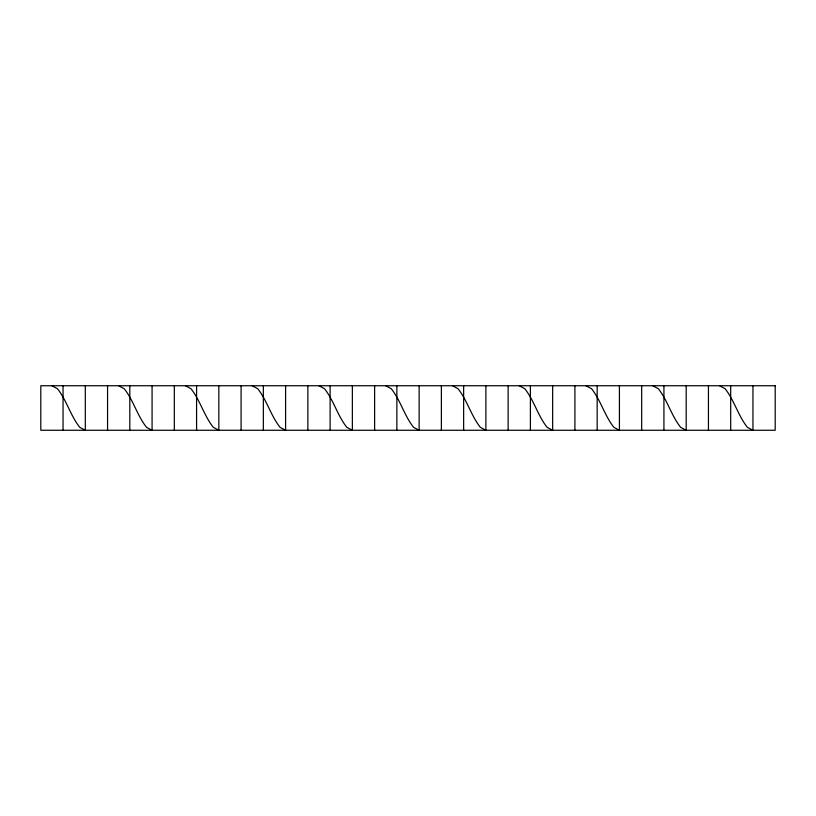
<?xml version="1.0" encoding="UTF-8"?>
<svg xmlns="http://www.w3.org/2000/svg" width="816" height="816" viewBox="0 0 816 816"><rect width="100%" height="100%" fill="white"/><g stroke="black" fill="none" stroke-linecap="round" stroke-linejoin="round"><path stroke-width="1.22" d="M719.559 385.744L725.128 388.763C734.38 400.523 738.092 415.558 747.385 427.309L752.944 430.256L752.944 385.744M652.8 385.744L658.359 388.763C667.621 400.523 671.333 415.558 680.615 427.309L686.185 430.256L686.185 385.744M586.041 385.744L591.6 388.763C600.862 400.523 604.564 415.558 613.856 427.309L619.415 430.256L619.415 385.744M519.272 385.744L524.841 388.763C534.092 400.523 537.805 415.558 547.087 427.309L552.656 430.256L552.656 385.744M452.513 385.744L458.072 388.763C467.333 400.523 471.036 415.558 480.328 427.309L485.887 430.256L485.887 385.744M385.744 385.744L391.313 388.763C400.564 400.523 404.277 415.558 413.559 427.309L419.128 430.256L419.128 385.744M318.985 385.744L324.544 388.763C333.805 400.523 337.508 415.558 346.8 427.309L352.359 430.256L352.359 385.744M252.215 385.744L257.785 388.763C267.036 400.523 270.749 415.558 280.041 427.309L285.6 430.256L285.6 385.744M185.456 385.744L191.015 388.763C200.277 400.523 203.98 415.558 213.272 427.309L218.841 430.256L218.841 385.744M118.687 385.744L124.256 388.763C133.508 400.523 137.221 415.558 146.513 427.309L152.072 430.256L152.072 385.744M51.928 385.744L57.487 388.763C66.749 400.523 70.451 415.558 79.744 427.309L85.313 430.256L85.313 385.744M730.687 385.744L730.687 430.256M708.441 385.744L708.441 430.256M663.928 385.744L663.928 430.256M641.672 385.744L641.672 430.256M597.159 385.744L597.159 430.256M574.913 385.744L574.913 430.256M530.4 385.744L530.4 430.256M508.144 385.744L508.144 430.256M463.641 385.744L463.641 430.256M441.385 385.744L441.385 430.256M396.872 385.744L396.872 430.256M374.615 385.744L374.615 430.256M330.113 385.744L330.113 430.256M307.856 385.744L307.856 430.256M263.344 385.744L263.344 430.256M241.087 385.744L241.087 430.256M196.585 385.744L196.585 430.256M174.328 385.744L174.328 430.256M129.815 385.744L129.815 430.256M107.559 385.744L107.559 430.256M63.056 385.744L63.056 430.256M775.2 385.744L40.8 385.744L40.8 430.256L775.2 430.256L775.2 385.744"/></g></svg>
